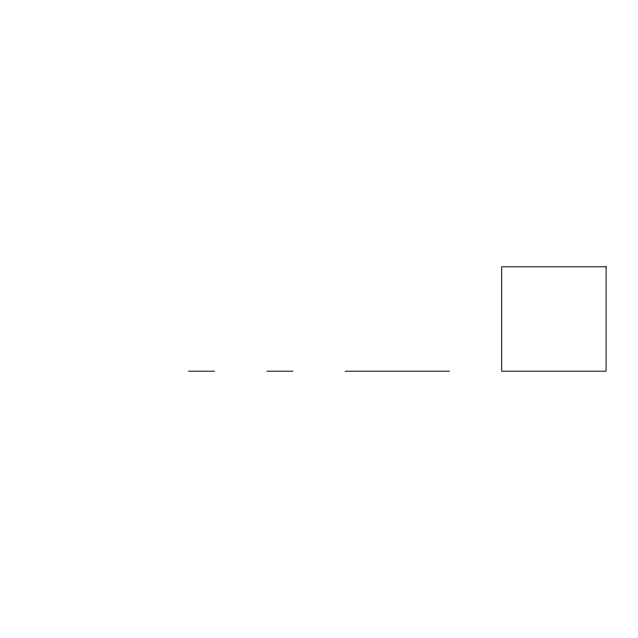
<?xml version="1.0" encoding="UTF-8"?>
<svg xmlns="http://www.w3.org/2000/svg" width="638" height="638" viewBox="0 0 638 638"><rect width="100%" height="100%" fill="white"/><g stroke="black" fill="none" stroke-linecap="round" stroke-linejoin="round"><path stroke-width="0.96" d="M188.497 371.196L214.599 371.196M266.804 371.196L292.898 371.196M345.102 371.196L449.503 371.196M606.1 266.804L501.699 266.804L501.699 371.196L606.1 371.196L606.1 266.804"/></g></svg>
